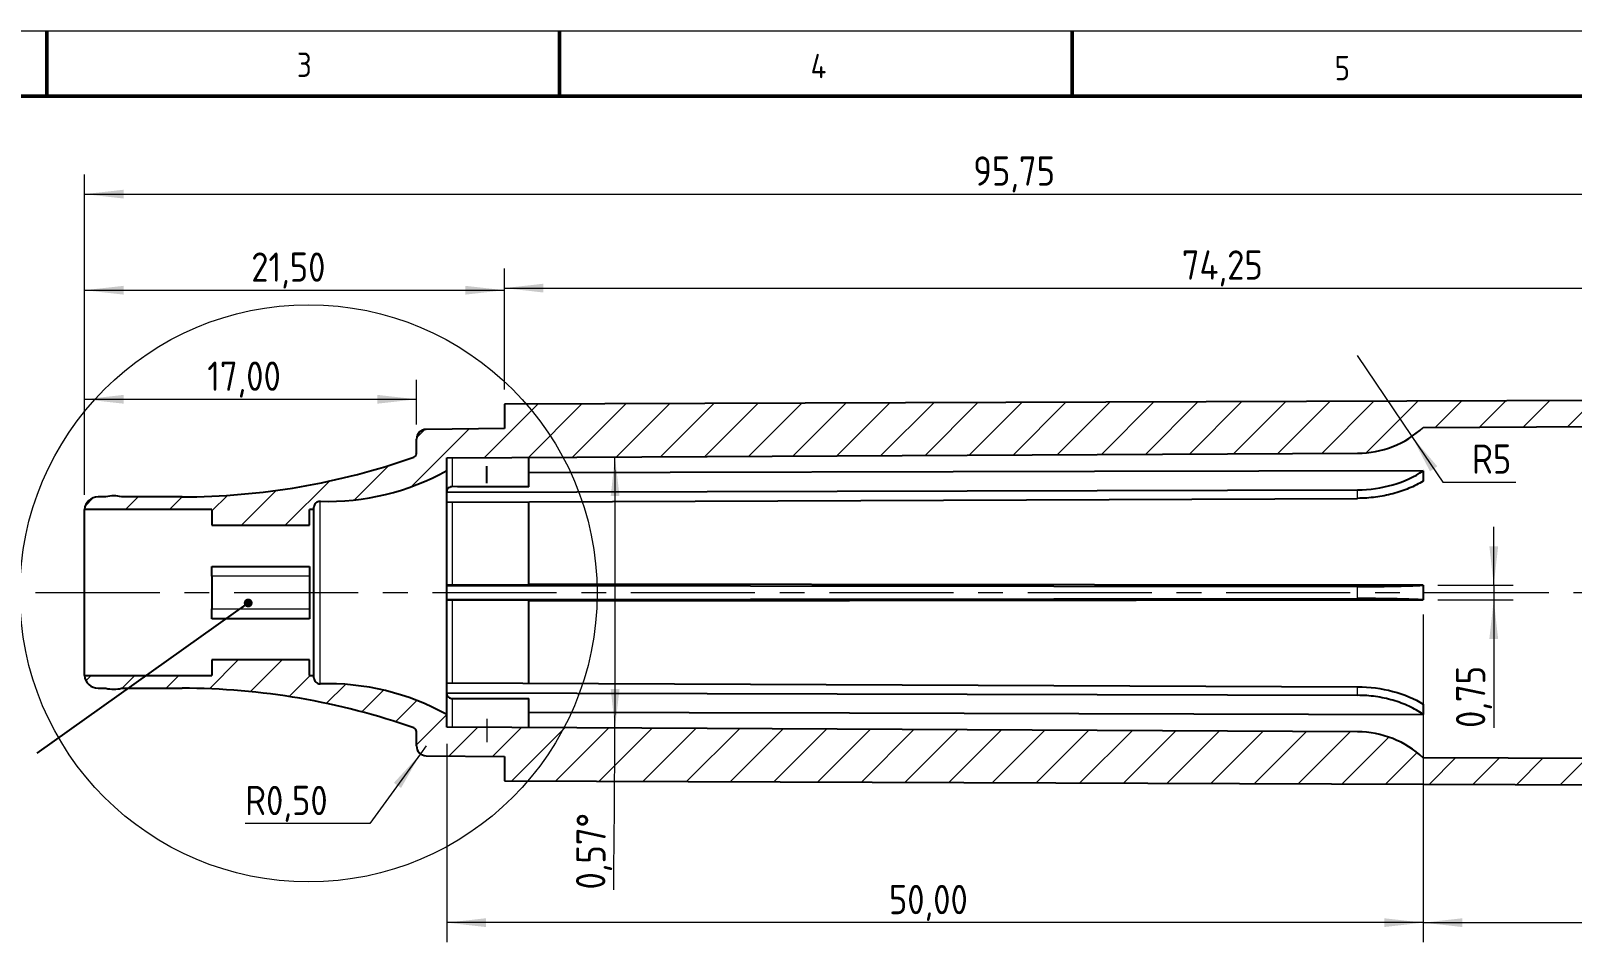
# Model space of a CAD drawing. Header units: millimetres. Extents: x 0 to 420, y 0 to 297.
# Drawn here: x 103.4 to 261.2, y 203.5 to 296.8 of the extents above; entities that cross this region are included whole.
import ezdxf

# ---------------------------------------------------------------- set-up
doc = ezdxf.new("R2010")
doc.units = ezdxf.units.MM
doc.linetypes.add('CENTERX2', pattern=[20.319999999999997, 12.7, -2.54, 2.54, -2.54])
doc.linetypes.add('HIDDEN', pattern=[1.905, 1.27, -0.635])
doc.styles.add('SLDTEXTSTYLE0', font='ISOCP', dxfattribs={"width": 0.96})
doc.dimstyles.new('SLDDIMSTYLE0', dxfattribs={"dimtxt": 0.18, "dimasz": 0.9, "dimexe": 0, "dimexo": 0.0625, "dimgap": 0, "dimtad": 0, "dimtih": 1, "dimtoh": 1, "dimdec": 0, "dimrnd": 1e-09, "dimzin": 0, "dimdsep": 46, "dimtxsty": 'Standard', "dimblk1": 'DOT', "dimblk2": 'DOT', "dimsah": 1, "dimcen": 0.09, "dimadec": 0, "dimazin": 0, "dimtfac": 0.9, "dimtdec": 0, "dimtofl": 0, "dimtmove": 0, "dimatfit": 3, "dimldrblk": 'DOT', "dimfxl": 0, "dimfrac": 2, "dimtolj": 1, "dimtzin": 0, "dimarcsym": 0})
doc.dimstyles.new('SLDDIMSTYLE3', dxfattribs={"dimtxt": 3, "dimasz": 4, "dimexe": 0, "dimexo": 0.0625, "dimgap": 0.75, "dimtad": 1, "dimlfac": 0.5, "dimrnd": 1e-09, "dimzin": 12, "dimdsep": 46, "dimtxsty": 'SLDTEXTSTYLE0', "dimsah": 1, "dimcen": 0.09, "dimadec": 0, "dimazin": 3, "dimtfac": 1, "dimtofl": 0, "dimtmove": 0, "dimatfit": 3, "dimfxl": 0, "dimfrac": 2, "dimtolj": 1, "dimtzin": 12, "dimarcsym": 0})
doc.dimstyles.new('SLDDIMSTYLE4', dxfattribs={"dimtxt": 3, "dimasz": 4, "dimexe": 0, "dimexo": 0.0625, "dimgap": 0.75, "dimtad": 1, "dimlfac": 0.5, "dimrnd": 1e-09, "dimdsep": 46, "dimtxsty": 'SLDTEXTSTYLE0', "dimsah": 1, "dimcen": 0.09, "dimadec": 0, "dimazin": 2, "dimtfac": 1, "dimtmove": 0, "dimatfit": 0, "dimfxl": 0, "dimfrac": 2, "dimtolj": 1, "dimtzin": 12, "dimarcsym": 0})
doc.dimstyles.new('SLDDIMSTYLE5', dxfattribs={"dimtxt": 3, "dimasz": 4, "dimexe": 0, "dimexo": 0.0625, "dimgap": 0.75, "dimtad": 0, "dimtih": 1, "dimtoh": 1, "dimdec": 0, "dimlfac": 0.5, "dimrnd": 1e-09, "dimzin": 12, "dimdsep": 46, "dimtxsty": 'SLDTEXTSTYLE0', "dimsah": 1, "dimcen": 0, "dimadec": 0, "dimazin": 3, "dimtfac": 1, "dimtofl": 0, "dimtmove": 0, "dimatfit": 3, "dimfxl": 0, "dimfrac": 2, "dimtolj": 1, "dimtzin": 12, "dimarcsym": 0})
doc.dimstyles.new('SLDDIMSTYLE6', dxfattribs={"dimtxt": 3, "dimasz": 4, "dimexe": 0, "dimexo": 0.0625, "dimgap": 0.75, "dimtad": 0, "dimtih": 1, "dimtoh": 1, "dimlfac": 0.5, "dimrnd": 1e-09, "dimdsep": 46, "dimtxsty": 'SLDTEXTSTYLE0', "dimsah": 1, "dimcen": 0, "dimadec": 0, "dimazin": 2, "dimtfac": 1, "dimtofl": 0, "dimtmove": 0, "dimatfit": 3, "dimfxl": 0, "dimfrac": 2, "dimtolj": 1, "dimtzin": 12, "dimarcsym": 0})
doc.dimstyles.new('SLDDIMSTYLE8', dxfattribs={"dimtxt": 3, "dimasz": 4, "dimexe": 0, "dimexo": 0.0625, "dimgap": 0.75, "dimtad": 1, "dimdec": 4, "dimlfac": 0.5, "dimdsep": 46, "dimtxsty": 'SLDTEXTSTYLE0', "dimsah": 1, "dimcen": 0.09, "dimazin": 2, "dimtfac": 1, "dimtofl": 0, "dimtmove": 0, "dimatfit": 3, "dimfxl": 0, "dimfrac": 2, "dimtolj": 1, "dimtzin": 12, "dimarcsym": 0})
pattern_1 = [(45, (0, 0), (-2.245064030267288, 2.245064030267288), [])]

# ---------------------------------------------------------------- blocks, each defined once
blk = doc.blocks.new('_Dot')
at = {"color": 0, "linetype": 'ByBlock', "lineweight": -2}
blk.add_line((-0.5, 0), (-1, 0), dxfattribs=at)
at = {"color": 0, "linetype": 'ByBlock', "const_width": 0.5}
blk.add_lwpolyline([(-0.25, 0, 1), (0.25, 0, 1)], format="xyb", close=True, dxfattribs=at)
blk = doc.blocks.new('_D')
at = {"color": 7, "linetype": 'Continuous', "lineweight": 0}
for p, q in [((108.8559113988544, 249.2622765174276), (108.8559113988544, 261.0588095682698)), ((142.8559113988544, 256.4723298556225), (142.8559113988544, 261.0588095682698)), ((108.8559113988544, 259.0588095682698), (142.8559113988544, 259.0588095682698))]:
    blk.add_line(p, q, dxfattribs=at)
at = {"color": 7, "linetype": 'Continuous', "lineweight": 18}
for points in [[(108.8559113988544, 259.0588095682698), (112.8559113988544, 258.6088095682698), (112.8559113988544, 259.5088095682698)], [(142.8559113988544, 259.0588095682698), (138.8559113988544, 259.5088095682698), (138.8559113988544, 258.6088095682698)]]:
    blk.add_solid(points, dxfattribs=at)
at = {"color": 7, "linetype": 'Continuous', "lineweight": 18, "insert": (121.4309114651646, 262.9260126711703), "char_height": 3, "attachment_point": 1, "style": 'SLDTEXTSTYLE0'}
blk.add_mtext('17,00', dxfattribs=at)
blk = doc.blocks.new('_D_1')
at = {"color": 7, "linetype": 'Continuous', "lineweight": 0}
for p, q in [((108.8559113988544, 249.2622765174276), (108.8559113988544, 272.2304607221157)), ((151.8559113988545, 260.0522765174276), (151.8559113988545, 272.2304607221157)), ((108.8559113988544, 270.2304607221157), (151.8559113988545, 270.2304607221157))]:
    blk.add_line(p, q, dxfattribs=at)
at = {"color": 7, "linetype": 'Continuous', "lineweight": 18}
for points in [[(108.8559113988544, 270.2304607221157), (112.8559113988544, 269.7804607221157), (112.8559113988544, 270.6804607221156)], [(151.8559113988545, 270.2304607221157), (147.8559113988545, 270.6804607221156), (147.8559113988545, 269.7804607221157)]]:
    blk.add_solid(points, dxfattribs=at)
at = {"color": 7, "linetype": 'Continuous', "lineweight": 18, "insert": (125.9309114651646, 274.0976638250162), "char_height": 3, "attachment_point": 1, "style": 'SLDTEXTSTYLE0'}
blk.add_mtext('21,50', dxfattribs=at)
blk = doc.blocks.new('_D_2')
at = {"color": 7, "linetype": 'Continuous', "lineweight": 0}
for p, q in [((253.1717143413628, 240.0087311808882), (253.1717143413625, 246.0087311808882)), ((247.4559113988544, 240.0087311808881), (255.1717143413628, 240.0087311808882)), ((253.1717143413628, 240.0087311808882), (253.1717143413628, 238.5158218539673)), ((247.4559113988544, 238.5158218539672), (255.1717143413628, 238.5158218539674)), ((253.1717143413628, 238.5158218539673), (253.1717143413633, 225.3927099135581))]:
    blk.add_line(p, q, dxfattribs=at)
at = {"color": 7, "linetype": 'Continuous', "lineweight": 18}
for points in [[(253.1717143413628, 240.0087311808882), (253.6217143413627, 244.0087311808882), (252.7217143413627, 244.0087311808882)], [(253.1717143413628, 238.5158218539673), (252.7217143413629, 234.5158218539673), (253.6217143413629, 234.5158218539673)]]:
    blk.add_solid(points, dxfattribs=at)
at = {"color": 7, "linetype": 'Continuous', "lineweight": 18, "insert": (249.3045112384627, 225.3927099135579), "char_height": 3, "attachment_point": 1, "rotation": 90.00000000000148, "style": 'SLDTEXTSTYLE0'}
blk.add_mtext('0,75', dxfattribs=at)
blk = doc.blocks.new('_D_3')
at = {"color": 7, "linetype": 'Continuous', "lineweight": 0}
for p, q in [((245.9559113988544, 237.0158218539672), (245.9559113988544, 203.4522765174276)), ((145.9559113988545, 223.7812947261471), (145.9559113988545, 203.4522765174276)), ((245.9559113988544, 205.4522765174276), (145.9559113988545, 205.4522765174276))]:
    blk.add_line(p, q, dxfattribs=at)
at = {"color": 7, "linetype": 'Continuous', "lineweight": 18}
for points in [[(145.9559113988545, 205.4522765174276), (149.9559113988545, 205.0022765174276), (149.9559113988545, 205.9022765174276)], [(245.9559113988544, 205.4522765174276), (241.9559113988544, 205.9022765174276), (241.9559113988544, 205.0022765174276)]]:
    blk.add_solid(points, dxfattribs=at)
at = {"color": 7, "linetype": 'Continuous', "lineweight": 18, "insert": (191.2309115091231, 209.3194796203281), "char_height": 3, "attachment_point": 1, "style": 'SLDTEXTSTYLE0'}
blk.add_mtext('50,00', dxfattribs=at)
blk = doc.blocks.new('_D_4')
at = {"color": 7, "linetype": 'Continuous', "lineweight": 0}
for p, q in [((239.17092500302, 263.5284765846672), (244.7773519043619, 255.2478982594589)), ((244.7773519043619, 255.2478982594589), (247.9443909407325, 250.5702461182383)), ((247.9443909407325, 250.5702461182383), (255.4443907470175, 250.5702461182383))]:
    blk.add_line(p, q, dxfattribs=at)
at = {"color": 7, "linetype": 'Continuous', "lineweight": 18}
blk.add_solid([(244.7773519043619, 255.2478982594589), (246.6472966402643, 251.6833777188153), (247.3925486895331, 252.187956139936)], dxfattribs=at)
at = {"color": 7, "linetype": 'Continuous', "lineweight": 18, "insert": (250.9443909407325, 254.4374492211389), "char_height": 3, "attachment_point": 1, "style": 'SLDTEXTSTYLE0'}
blk.add_mtext('R5', dxfattribs=at)
blk = doc.blocks.new('_D_5')
at = {"color": 7, "linetype": 'Continuous', "lineweight": 0}
for p, q in [((143.2669527928304, 222.7440599776514), (138.0601188969889, 215.5992937609347)), ((143.8559113988545, 223.5522231792327), (143.2669527928304, 222.7440599776514)), ((138.0601188969889, 215.5992937609347), (125.3101186958232, 215.5992937609347))]:
    blk.add_line(p, q, dxfattribs=at)
at = {"color": 7, "linetype": 'Continuous', "lineweight": 18}
blk.add_solid([(143.2669527928304, 222.7440599776514), (140.5474449280224, 219.7764385440369), (141.2747918094456, 219.2463757986152)], dxfattribs=at)
at = {"color": 7, "linetype": 'Continuous', "lineweight": 18, "insert": (125.3101186958232, 219.4664968638353), "char_height": 3, "attachment_point": 1, "style": 'SLDTEXTSTYLE0'}
blk.add_mtext('R0,50', dxfattribs=at)
blk = doc.blocks.new('_D_8')
at = {"color": 7, "linetype": 'Continuous', "lineweight": 0}
for p, q in [((151.8559113988545, 260.0522765174276), (151.8559113988545, 272.4462607221149)), ((300.355911398854, 260.5722765174277), (300.355911398854, 272.4462607221149)), ((151.8559113988545, 270.4462607221149), (300.355911398854, 270.4462607221149))]:
    blk.add_line(p, q, dxfattribs=at)
at = {"color": 7, "linetype": 'Continuous', "lineweight": 18}
for points in [[(151.8559113988545, 270.4462607221149), (155.8559113988545, 269.9962607221149), (155.8559113988545, 270.8962607221149)], [(300.355911398854, 270.4462607221149), (296.355911398854, 270.8962607221149), (296.355911398854, 269.9962607221149)]]:
    blk.add_solid(points, dxfattribs=at)
at = {"color": 7, "linetype": 'Continuous', "lineweight": 18, "insert": (221.2309112982715, 274.3134638250154), "char_height": 3, "attachment_point": 1, "style": 'SLDTEXTSTYLE0'}
blk.add_mtext('74,25', dxfattribs=at)
blk = doc.blocks.new('_D_9')
at = {"color": 7, "linetype": 'Continuous', "lineweight": 0}
for p, q in [((245.9559113988544, 226.3373716433759), (245.9559113988544, 203.4522765174276)), ((300.355911398854, 217.9522765174276), (300.355911398854, 203.4522765174276)), ((245.9559113988544, 205.4522765174276), (300.355911398854, 205.4522765174276))]:
    blk.add_line(p, q, dxfattribs=at)
at = {"color": 7, "linetype": 'Continuous', "lineweight": 18}
for points in [[(245.9559113988544, 205.4522765174276), (249.9559113988544, 205.0022765174276), (249.9559113988544, 205.9022765174276)], [(300.355911398854, 205.4522765174276), (296.355911398854, 205.9022765174276), (296.355911398854, 205.0022765174276)]]:
    blk.add_solid(points, dxfattribs=at)
at = {"color": 7, "linetype": 'Continuous', "lineweight": 18, "insert": (268.4309115091228, 209.3194796203281), "char_height": 3, "attachment_point": 1, "style": 'SLDTEXTSTYLE0'}
blk.add_mtext('27,20', dxfattribs=at)
blk = doc.blocks.new('_D_10')
at = {"color": 7, "linetype": 'Continuous', "lineweight": 18}
for start, end in [(359.7135234897237, 0.2864765102770737), (359.3720418413149, 359.7135234897237)]:
    blk.add_arc((-2614.044088596877, 239.262276517449), 2777.257413207321, start, end, dxfattribs=at)
for points in [[(163.1786095436851, 253.1483900081518), (162.7457329084301, 249.1465007269934), (163.6457246658409, 249.1503525567697)], [(163.1786095436851, 225.3761630267461), (163.6457246658409, 229.3742004781282), (162.7457329084301, 229.3780523079045)]]:
    blk.add_solid(points, dxfattribs=at)
at = {"color": 7, "linetype": 'Continuous', "lineweight": 18, "insert": (159.1832564591701, 208.8602904229112), "char_height": 3, "attachment_point": 1, "rotation": 89.46642557921373, "style": 'SLDTEXTSTYLE0'}
blk.add_mtext('0,57°', dxfattribs=at)
blk = doc.blocks.new('_D_11')
at = {"color": 7, "linetype": 'Continuous', "lineweight": 0}
for p, q in [((108.8559113988544, 249.2622765174276), (108.8559113988544, 282.0722765174277)), ((300.355911398854, 260.5722765174277), (300.355911398854, 282.0722765174277)), ((108.8559113988544, 280.0722765174277), (300.355911398854, 280.0722765174277))]:
    blk.add_line(p, q, dxfattribs=at)
at = {"color": 7, "linetype": 'Continuous', "lineweight": 18}
for points in [[(108.8559113988544, 280.0722765174277), (112.8559113988544, 279.6222765174277), (112.8559113988544, 280.5222765174277)], [(300.355911398854, 280.0722765174277), (296.355911398854, 280.5222765174277), (296.355911398854, 279.6222765174277)]]:
    blk.add_solid(points, dxfattribs=at)
at = {"color": 7, "linetype": 'Continuous', "lineweight": 18, "insert": (199.8746614033245, 283.9394796203282), "char_height": 3, "attachment_point": 1, "style": 'SLDTEXTSTYLE0'}
blk.add_mtext('95,75', dxfattribs=at)

msp = doc.modelspace()

# ---------------------------------------------------------------- hatches: boundary and pattern name
at = {"linetype": 'Continuous', "lineweight": 18}
h = msp.add_hatch(dxfattribs=at)
h.set_pattern_fill('ANSI31', style=0)
h.set_pattern_definition(pattern_1)
edge = h.paths.add_edge_path(flags=0)
edge.add_spline(control_points=[(287.3259113988544, 256.2622765174276), (287.9832260679106, 255.3242939062048), (289.1285967297982, 255.3242939062048), (289.7859113988544, 256.2622765174276)], knot_values=[0, 0, 0, 0, 0.5000000000000053, 0.5000000000000053, 0.5000000000000053, 0.5000000000000053], weights=[0.9999999999999978, 0.715925444299957, 0.715925444299957, 0.9999999999999978], degree=3, periodic=0)
edge.add_line((289.7859113988544, 256.2622765174276), (299.3559113988544, 256.2622765174277))
edge.add_line((299.3559113988544, 256.2622765174277), (299.3559113988544, 257.2022765174277))
edge.add_line((299.3559113988544, 257.2022765174277), (300.3559113988544, 257.2546842967107))
edge.add_line((300.3559113988544, 257.2546842967107), (300.355911398854, 259.0722765174277))
edge.add_line((300.355911398854, 259.0722765174277), (151.8559113988545, 258.5522765174276))
edge.add_line((151.8559113988545, 258.5522765174276), (151.8559113988546, 256.0550139126157))
edge.add_line((151.8559113988546, 256.0550139126157), (143.845583110282, 255.9722765174276))
edge.add_arc((143.8559113988545, 254.9723298556225), 1.000000000000005, 90.59177786628982, 180)
edge.add_line((142.8559113988544, 254.9723298556225), (142.8559113988544, 253.5095515904198))
edge.add_arc((142.4559113988545, 253.5095515904198), 0.3999999999999961, 289.4060321541443, 360, ccw=False)
edge.add_arc((118.7856781219491, 320.7022420903313), 71.64000000000001, 270.05617072854056, 289.4060321541434, ccw=False)
edge.add_line((118.8559113988544, 249.0622765174276), (112.6559113988544, 249.0622765174276))
edge.add_arc((111.8559113988544, 245.9122765174276), 3.25000000000002, 75.74996730219648, 104.2500326978035)
edge.add_line((111.0559113988544, 249.0622765174276), (110.2523354032313, 249.0622765174276))
edge.add_arc((110.2523354032313, 247.6622765174276), 1.399999999999999, 90, 175.9039562418468)
edge.add_line((108.8559113988544, 247.7622765174276), (121.8959113988544, 247.7622765174276))
edge.add_line((121.8959113988544, 247.7622765174276), (121.8959113988544, 246.1622765174276))
edge.add_line((121.8959113988544, 246.1622765174276), (131.8959113988544, 246.1622765174276))
edge.add_line((131.8959113988544, 246.1622765174276), (131.8959113988544, 247.7622765174276))
edge.add_line((131.8959113988544, 247.7622765174276), (132.3559113988544, 247.7622765174276))
edge.add_line((132.3559113988544, 247.7622765174276), (132.3559113988544, 248.012590690485))
edge.add_arc((132.9559113988544, 248.012590690485), 0.5999999999999996, 88.1457622157015, 180, ccw=False)
edge.add_arc((133.7842481841187, 273.5991859733705), 25, 268.1457622157045, 299.1348348222979)
edge.add_line((145.9559113988545, 251.7622765174276), (145.9559113988545, 253.0622765174276))
edge.add_line((145.9559113988545, 253.0622765174276), (239.2209243780317, 253.5286015823235))
edge.add_arc((239.17092500302, 263.5284765846672), 10, 270.2864765102779, 312.7264325538239)
edge.add_line((245.9559113988544, 256.1824600036662), (263.3559113988545, 256.2622765174277))
edge.add_line((263.3559113988545, 256.2622765174277), (275.0859113988544, 256.2622765174277))
edge.add_spline(control_points=[(275.0859113988545, 256.2622765174276), (275.7432260679107, 255.3242939062048), (276.8885967297983, 255.3242939062048), (277.5459113988545, 256.2622765174276)], knot_values=[0, 0, 0, 0, 0.5000000000000053, 0.5000000000000053, 0.5000000000000053, 0.5000000000000053], weights=[0.9999999999999982, 0.7159254442999572, 0.7159254442999572, 0.9999999999999982], degree=3, periodic=0)
edge.add_line((277.5459113988544, 256.2622765174276), (279.1659113988544, 256.2622765174277))
edge.add_spline(control_points=[(279.1659113988545, 256.2622765174276), (279.8232260679106, 255.3242939062048), (280.9685967297983, 255.3242939062048), (281.6259113988544, 256.2622765174276)], knot_values=[0, 0, 0, 0, 0.5000000000000053, 0.5000000000000053, 0.5000000000000053, 0.5000000000000053], weights=[0.9999999999999982, 0.7159254442999572, 0.7159254442999572, 0.9999999999999982], degree=3, periodic=0)
edge.add_line((281.6259113988544, 256.2622765174276), (283.2459113988544, 256.2622765174277))
edge.add_spline(control_points=[(283.2459113988544, 256.2622765174276), (283.9032260679106, 255.3242939062048), (285.0485967297982, 255.3242939062048), (285.7059113988544, 256.2622765174276)], knot_values=[0, 0, 0, 0, 0.5000000000000053, 0.5000000000000053, 0.5000000000000053, 0.5000000000000053], weights=[0.9999999999999978, 0.715925444299957, 0.715925444299957, 0.9999999999999978], degree=3, periodic=0)
edge.add_line((285.7059113988544, 256.2622765174276), (287.3259113988544, 256.2622765174277))
h = msp.add_hatch(dxfattribs=at)
h.set_pattern_fill('ANSI31', style=0)
h.set_pattern_definition(pattern_1)
edge = h.paths.add_edge_path(flags=0)
edge.add_arc((290.5959113988544, 221.4003233924276), 1.501953125000014, 35.02180694029953, 144.9781930596992)
edge.add_line((289.3659113988544, 222.2622765174276), (287.7459113988544, 222.2622765174276))
edge.add_spline(control_points=[(287.7459113988544, 222.2622765174276), (287.0885967297982, 223.2002591286504), (285.9432260679106, 223.2002591286504), (285.2859113988545, 222.2622765174276)], knot_values=[0, 0, 0, 0, 0.5000000000000053, 0.5000000000000053, 0.5000000000000053, 0.5000000000000053], weights=[1.000000000000004, 0.715925444299961, 0.715925444299961, 1.000000000000004], degree=3, periodic=0)
edge.add_line((285.2859113988544, 222.2622765174276), (283.6659113988545, 222.2622765174276))
edge.add_spline(control_points=[(283.6659113988545, 222.2622765174276), (283.0085967297982, 223.2002591286504), (281.8632260679107, 223.2002591286504), (281.2059113988544, 222.2622765174276)], knot_values=[0, 0, 0, 0, 0.5000000000000053, 0.5000000000000053, 0.5000000000000053, 0.5000000000000053], weights=[1.000000000000004, 0.715925444299961, 0.715925444299961, 1.000000000000004], degree=3, periodic=0)
edge.add_line((281.2059113988544, 222.2622765174276), (279.5859113988544, 222.2622765174276))
edge.add_spline(control_points=[(279.5859113988544, 222.2622765174276), (278.9285967297982, 223.2002591286504), (277.7832260679107, 223.2002591286504), (277.1259113988543, 222.2622765174276)], knot_values=[0, 0, 0, 0, 0.5000000000000053, 0.5000000000000053, 0.5000000000000053, 0.5000000000000053], weights=[1.000000000000004, 0.715925444299961, 0.715925444299961, 1.000000000000004], degree=3, periodic=0)
edge.add_line((277.1259113988544, 222.2622765174276), (275.5059113988544, 222.2622765174276))
edge.add_arc((274.2759113988544, 221.4003233924276), 1.501953125000016, 35.02180694029953, 144.9781930597005)
edge.add_line((273.0459113988544, 222.2622765174276), (263.3559113988545, 222.2622765174276))
edge.add_line((263.3559113988545, 222.2622765174276), (245.9559113988544, 222.3420930311891))
edge.add_arc((239.17092500302, 214.996076450188), 10, 47.27356744617691, 89.71352348972299)
edge.add_line((239.2209243780317, 224.9959514525317), (145.9559113988545, 225.4622765174276))
edge.add_line((145.9559113988545, 225.4622765174276), (145.9559113988545, 226.7622765174276))
edge.add_arc((133.7842481841187, 204.9253670614848), 25, 60.8651651777028, 91.85423778429633)
edge.add_arc((132.9559113988544, 230.5119623443703), 0.5999999999999996, 180, 271.85423778429765, ccw=False)
edge.add_line((132.3559113988544, 230.5119623443703), (132.3559113988544, 230.7622765174276))
edge.add_line((132.3559113988544, 230.7622765174276), (131.8959113988544, 230.7622765174276))
edge.add_line((131.8959113988544, 230.7622765174276), (131.8959113988544, 232.3622765174276))
edge.add_line((131.8959113988544, 232.3622765174276), (121.8959113988544, 232.3622765174276))
edge.add_line((121.8959113988544, 232.3622765174276), (121.8959113988544, 230.7622765174276))
edge.add_line((121.8959113988544, 230.7622765174276), (108.8559113988544, 230.7622765174276))
edge.add_arc((110.2523354032313, 230.8622765174276), 1.399999999999999, 184.0960437581541, 270.0000000000008)
edge.add_line((110.2523354032313, 229.4622765174276), (111.0559113988544, 229.4622765174276))
edge.add_arc((111.8559113988544, 232.6122765174276), 3.25000000000002, 255.7499673021973, 284.2500326978043)
edge.add_line((112.6559113988544, 229.4622765174276), (118.8559113988544, 229.4622765174276))
edge.add_arc((118.7856781219491, 157.822310944524), 71.64000000000001, 70.59396784585567, 89.94382927145858, ccw=False)
edge.add_arc((142.4559113988545, 225.0150014444354), 0.3999999999999961, -7.958078640513122e-13, 70.59396784585618, ccw=False)
edge.add_line((142.8559113988544, 225.0150014444354), (142.8559113988544, 223.5522231792327))
edge.add_arc((143.8559113988545, 223.5522231792327), 1.000000000000005, 180, 269.408222133711)
edge.add_line((143.845583110282, 222.5522765174276), (151.8559113988546, 222.4695391222396))
edge.add_line((151.8559113988546, 222.4695391222396), (151.8559113988545, 219.9722765174277))
edge.add_line((151.8559113988545, 219.9722765174277), (300.355911398854, 219.4522765174276))
edge.add_line((300.355911398854, 219.4522765174276), (300.3559113988544, 221.2698687381445))
edge.add_line((300.3559113988544, 221.2698687381445), (299.3559113988544, 221.3222765174276))
edge.add_line((299.3559113988544, 221.3222765174276), (299.3559113988544, 222.2622765174276))
edge.add_line((299.3559113988544, 222.2622765174276), (291.8259113988544, 222.2622765174276))

# ---------------------------------------------------------------- linework, layer by layer
at = {"color": 7, "linetype": 'Continuous', "lineweight": 18}
for p, q in [((0.2, 296.8), (419.8, 296.8)), ((150.0559113988544, 226.318132725198), (150.0559113988544, 224.3639722261397))]:
    msp.add_line(p, q, dxfattribs=at)
at = {"color": 7, "linetype": 'Continuous', "lineweight": 50}
for p, q in [((105, 296.8), (105, 290.1)), ((157.5000000000001, 290.1), (157.5000000000001, 296.8)), ((210, 296.8), (210.0000000000001, 290.1)), ((413.0000000000001, 290.0999999999999), (25.00000000000001, 290.1))]:
    msp.add_line(p, q, dxfattribs=at)
at = {"color": 7, "linetype": 'Continuous', "lineweight": 25}
for p, q in [((300.355911398854, 259.0722765174277), (151.8559113988545, 258.5522765174276)), ((151.8559113988545, 258.5522765174276), (151.8559113988546, 256.0550139126157)), ((151.8559113988546, 256.0550139126157), (143.845583110282, 255.9722765174276)), ((245.9559113988544, 256.1824600036662), (263.3559113988545, 256.2622765174277)), ((245.9559113988544, 256.1824600036662), (245.9559113988544, 256.1659866025947)), ((142.8559113988544, 253.5095515904198), (142.8559113988544, 254.9723298556225)), ((145.9559113988545, 253.0622765174276), (239.2209243780317, 253.5286015823235)), ((145.9559113988545, 251.7622765174276), (145.9559113988545, 253.0622765174276)), ((154.3559113988545, 250.1023838302452), (154.3559113988545, 253.1042765174276)), ((145.9559113988545, 226.7622765174276), (145.9559113988545, 251.7622765174276)), ((150.055911398862, 250.4520494072745), (150.0559113988584, 252.2064203096572)), ((245.9559113988544, 251.7428277002419), (245.9559113988544, 250.6871813914795)), ((145.9559113988545, 249.5294669802563), (239.2294829157068, 249.786689042464)), ((111.0559113988544, 249.0622765174276), (110.2523354032313, 249.0622765174276)), ((118.8559113988544, 249.0622765174276), (112.6559113988544, 249.0622765174276)), ((132.3559113988544, 247.7622765174276), (132.3559113988544, 248.012590690485)), ((145.9559113988545, 248.5112332153477), (239.2294829157068, 248.9135549023905)), ((154.3559113988545, 240.0117527908865), (154.3559113988545, 248.5474653668157)), ((121.8959113988544, 247.7622765174276), (108.8559113988544, 247.7622765174276)), ((108.8559113988544, 230.7622765174276), (108.8559113988544, 247.7622765174276)), ((121.8959113988544, 247.7622765174276), (121.8959113988544, 246.1622765174276)), ((132.3559113988544, 247.7622765174276), (131.8959113988544, 247.7622765174276)), ((131.8959113988544, 246.1622765174276), (131.8959113988544, 247.7622765174276)), ((132.3559113988544, 230.7622765174276), (132.3559113988544, 247.7622765174276)), ((121.8959113988544, 246.1622765174276), (131.8959113988544, 246.1622765174276)), ((121.8959113988544, 241.9422765174276), (131.8959113988544, 241.9422765174276)), ((121.8959113988544, 240.9422765174276), (121.8959113988544, 241.9422765174276)), ((131.8959113988544, 241.9422765174276), (131.8959113988544, 240.9422765174276)), ((121.8959113988544, 240.9422765174276), (121.8959113988544, 237.5822765174276)), ((131.8959113988544, 240.9422765174276), (131.8959113988544, 237.5822765174276)), ((145.9559113988545, 239.9822765174276), (239.2294829157068, 239.8796755887591)), ((245.9559113988544, 240.008731180888), (245.9559113988544, 238.5158218539672)), ((145.9559113988545, 238.5422765174276), (239.2294829157068, 238.6448774460962)), ((154.3559113988545, 229.9770876680397), (154.3559113988545, 238.5128002439688)), ((121.8959113988544, 236.5822765174276), (121.8959113988544, 237.5822765174276)), ((131.8959113988544, 237.5822765174276), (131.8959113988544, 236.5822765174276)), ((131.8959113988544, 236.5822765174276), (121.8959113988544, 236.5822765174276)), ((121.8959113988544, 232.3622765174276), (121.8959113988544, 230.7622765174276)), ((131.8959113988544, 232.3622765174276), (121.8959113988544, 232.3622765174276)), ((131.8959113988544, 230.7622765174276), (131.8959113988544, 232.3622765174276)), ((108.8559113988544, 230.7622765174276), (121.8959113988544, 230.7622765174276)), ((131.8959113988544, 230.7622765174276), (132.3559113988544, 230.7622765174276)), ((132.3559113988544, 230.5119623443703), (132.3559113988544, 230.7622765174276)), ((110.2523354032313, 229.4622765174276), (111.0559113988544, 229.4622765174276)), ((112.6559113988544, 229.4622765174276), (118.8559113988544, 229.4622765174276)), ((145.9559113988545, 230.0133198195077), (239.2294829157068, 229.6109981324649)), ((145.9559113988545, 228.9950860545991), (239.2294829157067, 228.7378639923913)), ((154.3559113988545, 225.4202765174276), (154.3559113988545, 228.4221692046102)), ((245.9559113988544, 227.8373716433759), (245.9559113988544, 226.7817253346135)), ((145.9559113988545, 225.4622765174276), (145.9559113988545, 226.7622765174276)), ((142.8559113988544, 223.5522231792327), (142.8559113988544, 225.0150014444354)), ((239.2209243780317, 224.9959514525317), (145.9559113988545, 225.4622765174276)), ((143.845583110282, 222.5522765174276), (151.8559113988546, 222.4695391222396)), ((151.8559113988546, 222.4695391222396), (151.8559113988545, 219.9722765174277)), ((245.9559113988544, 222.3585664322606), (245.9559113988544, 222.3420930311891)), ((263.3559113988545, 222.2622765174276), (245.9559113988544, 222.3420930311891)), ((151.8559113988545, 219.9722765174277), (300.355911398854, 219.4522765174276))]:
    msp.add_line(p, q, dxfattribs=at)
at = {"color": 8, "linetype": 'Continuous', "lineweight": 18}
for p, q in [((146.5559113988545, 250.1094879126106), (146.5559113988545, 253.0652765174276)), ((132.9753255422591, 229.9122765174276), (132.9753255422591, 248.6122765174276)), ((146.5559113988545, 240.0223479502003), (146.5559113988545, 248.5138212261668)), ((131.8959113988544, 240.9422765174276), (121.8959113988544, 240.9422765174276)), ((146.5559113988545, 230.0107318086885), (146.5559113988545, 238.5022050846549)), ((121.8959113988544, 237.5822765174276), (131.8959113988544, 237.5822765174276)), ((146.5559113988545, 225.4592765174276), (146.5559113988545, 228.4150651222448))]:
    msp.add_line(p, q, dxfattribs=at)
at = {"color": 7, "linetype": 'CENTERX2', "lineweight": 18}
msp.add_line((103.8559113988544, 239.2622765174276), (300.6428260846324, 239.2622765174276), dxfattribs=at)
at = {"color": 7, "linetype": 'HIDDEN', "lineweight": 18}
msp.add_line((150.0559113988544, 224.3639722261397), (150.0559113988544, 223.9492232621151), dxfattribs=at)
at = {"color": 7, "linetype": 'Continuous', "lineweight": 25, "flags": 128}
for points in [[(245.9559113988545, 251.7428277002419), (212.2710436823375, 251.6588886817578), (154.3559113988545, 251.5143596274915)], [(245.9559113988545, 240.008731180888), (212.2710436823375, 240.0464151413991), (154.3559113988545, 240.111191152034)], [(154.3559113988545, 238.4133618828212), (187.2044488594807, 238.4500994587439), (245.9559113988544, 238.5158218539672)], [(154.3559113988545, 227.0101934073639), (187.2044488594807, 226.9281855810244), (245.9559113988544, 226.7817253346135)]]:
    msp.add_lwpolyline(points, dxfattribs=at)
at = {"color": 7, "linetype": 'Continuous', "lineweight": 18}
msp.add_circle((131.7978106333929, 239.180306550021), 29.55726449405984, dxfattribs=at)
at = {"color": 7, "linetype": 'Continuous', "lineweight": 25}
for centre, radius, start, end in [((143.8559113988545, 254.9723298556225), 1.000000000000028, 90.59177786628982, 179.9999999999944), ((239.17092500302, 263.5284765846672), 10.00000000000001, 270.2864765102779, 312.7264325538239), ((118.7856781219491, 320.7022420903313), 71.64000000000001, 270.0561707285414, 289.4060321541443), ((142.4559113988545, 253.5095515904198), 0.3999999999999773, 289.4060321541451, 1.272221872585479e-13), ((133.7842481841187, 273.5991859733705), 25, 268.1457622157045, 299.1348348222979), ((110.2523354032313, 247.6622765174276), 1.400000000000006, 90, 175.9039562418468), ((111.8559113988544, 245.9122765174276), 3.250000000000004, 75.74996730219648, 104.2500326978035), ((132.9559113988544, 248.012590690485), 0.6000000000000186, 88.14576221570232, 179.9999999999999), ((110.2523354032313, 230.8622765174276), 1.400000000000006, 184.0960437581541, 270.0000000000008), ((132.9559113988544, 230.5119623443703), 0.6000000000000186, 179.9999999999999, 271.8542377842985), ((111.8559113988544, 232.6122765174276), 3.250000000000004, 255.7499673021973, 284.2500326978043), ((118.7856781219491, 157.822310944524), 71.64000000000001, 70.59396784585657, 89.94382927145944), ((133.7842481841187, 204.9253670614848), 24.99999999999999, 60.8651651777028, 91.85423778429633), ((142.4559113988545, 225.0150014444354), 0.4000000000000009, 1.272221872585479e-13, 70.59396784585705), ((239.17092500302, 214.996076450188), 10.00000000000001, 47.27356744617691, 89.71352348972299), ((143.8559113988545, 223.5522231792327), 1.000000000000028, 179.9999999999944, 269.408222133711)]:
    msp.add_arc(centre, radius, start, end, dxfattribs=at)
for centre, major_axis, ratio, start_param, end_param in [((143.5864092397246, 239.2622765174276), (10733.93446401775, -9.769316834399008), 0.001010804146503407, 1.569793933018778, 1.570520600560405), ((143.5864092397246, 239.2622765174276), (10733.93446402192, -14.57999128129933), 7.118578503866147e-05, 1.56979310974397, 1.570519777285597), ((143.5864092397276, 239.2622765174276), (10733.93446402256, 14.5799912813003), 7.118578503865721e-05, 4.712665529893989, 4.713392197435616), ((143.5864092397276, 239.2622765174276), (10733.93446401766, 9.769316834399122), 0.001010804146503405, 4.712664706619181, 4.713391374160808)]:
    msp.add_ellipse(centre, major_axis=major_axis, ratio=ratio, start_param=start_param, end_param=end_param, dxfattribs=at)
for points, knots in [([(239.2294829157068, 249.786689042464), (240.4757407906622, 249.7901258683025), (241.6787128465636, 249.9608850399619), (243.9983794070952, 250.6359112753757), (245.0375247350765, 251.1177054672758), (245.9559113988544, 251.7428277002419)], [0, 0, 0, 0, 0.5, 0.5, 1, 1, 1, 1]), ([(146.5559113988545, 250.1094879126106), (146.3973191168803, 250.1096322970114), (146.2422020502472, 250.0613921647675), (146.0207948360091, 249.8969405549123), (145.9559113988542, 249.7805099983418), (145.9559113988545, 249.6641472365616)], [0, 0, 0, 0, 0.5, 0.5, 1, 1, 1, 1]), ([(245.9559113988544, 250.6871813914795), (245.4979163560858, 250.4056462430401), (245.0085201123115, 250.1565847223088), (243.9693844519796, 249.7208657184281), (243.4150338816326, 249.5330499144434), (242.2636777553038, 249.2291884125444), (241.6745920446423, 249.1145288478039), (240.4702368211118, 248.9579966384687), (239.850974678166, 248.9162356147327), (239.2294829157068, 248.9135549023905)], [0, 0, 0, 0, 0.25, 0.25, 0.5, 0.5, 0.75, 0.75, 1, 1, 1, 1]), ([(146.5559113988545, 240.0223479502003), (146.3973191168803, 240.0225633705207), (146.2422020502472, 240.0193668147685), (146.0207948360091, 240.0080718620466), (145.9559113988542, 239.9999562158648), (145.9559113988545, 239.9917613711992)], [0, 0, 0, 0, 0.5, 0.5, 1, 1, 1, 1]), ([(239.2294829157068, 239.8796755887591), (240.4757407906622, 239.8783047050967), (241.6787128465636, 239.8887735145966), (243.9983794070952, 239.9333100802305), (245.0375247350765, 239.9658955499948), (245.9559113988544, 240.008731180888)], [0, 0, 0, 0, 0.5, 0.5, 1, 1, 1, 1]), ([(145.9559113988545, 238.532791663656), (145.9559113988545, 238.524537340111), (146.0207121845223, 238.5164837050459), (146.2424078007384, 238.5051774089651), (146.3974806822388, 238.5019898837927), (146.5559113988534, 238.5022050846543)], [0, 0, 0, 0, 0.5, 0.5, 1, 1, 1, 1]), ([(245.9559113988544, 238.5158218539672), (245.4979163560859, 238.5371837784993), (245.0085201123115, 238.5559606477219), (243.9693844519797, 238.5885467277907), (243.4150338816326, 238.6024399086124), (242.2636777553038, 238.6245514705876), (241.6745920446423, 238.6326728192634), (240.4702368211119, 238.6431848621316), (239.850974678166, 238.6455610870348), (239.2294829157068, 238.6448774460962)], [0, 0, 0, 0, 0.2500000000000003, 0.2500000000000003, 0.5000000000000001, 0.5000000000000001, 0.75, 0.75, 1, 1, 1, 1]), ([(239.2294829157068, 229.6109981324649), (240.4757407906622, 229.6056225843585), (241.6787128465636, 229.4496685450759), (243.9983794070952, 228.8376265248031), (245.0375247350765, 228.4019151461799), (245.9559113988544, 227.8373716433759)], [0, 0, 0, 0, 0.5, 0.5, 1, 1, 1, 1]), ([(145.9559113988545, 228.8604057982928), (145.9559113988545, 228.7431984656938), (146.0207121845223, 228.6276499553666), (146.2424078007384, 228.4630319753831), (146.3974806822388, 228.4149208849269), (146.5559113988534, 228.4150651222364)], [0, 0, 0, 0, 0.5, 0.5, 1, 1, 1, 1]), ([(245.9559113988544, 226.7817253346135), (245.4979163560858, 227.0934708064447), (245.0085201123115, 227.3690868302894), (243.9693844519796, 227.850889510548), (243.4150338816325, 228.0583532392752), (242.2636777553038, 228.3934852120048), (241.6745920446422, 228.5196300981874), (240.4702368211119, 228.691028581115), (239.850974678166, 228.7361500943365), (239.2294829157068, 228.7378639923913)], [0, 0, 0, 0, 0.25, 0.25, 0.5, 0.5, 0.75, 0.75, 1, 1, 1, 1])]:
    msp.add_open_spline(points, degree=3, knots=knots, dxfattribs=at)
at = {"color": 8, "linetype": 'Continuous', "lineweight": 18}
for points, knots in [([(239.2294829157068, 248.9135549023905), (239.2265137348655, 248.9891961482447), (239.2243186570799, 249.0648572893626), (239.22289510849, 249.1405264339267), (239.2188437342094, 249.3558784270508), (239.2210327209043, 249.5713566962857), (239.2294829157068, 249.786689042464)], [0, 0, 0, 0, 0.0001605433738767243, 0.0001605433738767243, 0.0001605433738767243, 0.0006175289583855817, 0.0006175289583855817, 0.0006175289583855817, 0.0006175289583855817]), ([(239.2294829157068, 238.6448774460962), (239.2265137348655, 238.7518651677621), (239.2243186570798, 238.8588771550647), (239.22289510849, 238.9658966033033), (239.2188437342094, 239.2704705695349), (239.2210327209043, 239.5751919153502), (239.2294829157067, 239.8796755887591)], [2.710505431213761e-19, 2.710505431213761e-19, 2.710505431213761e-19, 2.710505431213761e-19, 0.0001605433738767028, 0.0001605433738767028, 0.0001605433738767028, 0.000617528958385582, 0.000617528958385582, 0.000617528958385582, 0.000617528958385582]), ([(239.2294829157067, 228.7378639923913), (239.2265137348655, 228.8135262335246), (239.2243186570798, 228.8892028961864), (239.22289510849, 228.9648821067591), (239.2188437342094, 229.1802627474254), (239.2210327209043, 229.395725538187), (239.2294829157068, 229.6109981324649)], [0, 0, 0, 0, 0.0001605433738766986, 0.0001605433738766986, 0.0001605433738766986, 0.000617528958385582, 0.000617528958385582, 0.000617528958385582, 0.000617528958385582])]:
    msp.add_open_spline(points, degree=3, knots=knots, dxfattribs=at)

# ---------------------------------------------------------------- texts
at = {"color": 7, "linetype": 'Continuous', "lineweight": 0, "char_height": 2.5, "attachment_point": 1, "style": 'SLDTEXTSTYLE0'}
for s, insert in [('3', (130.6104150566275, 294.5709494942711)), ('4', (183.2156776122631, 294.4376509055485)), ('5', (236.8797375465663, 294.234864644465))]:
    msp.add_mtext(s, dxfattribs=dict(at, insert=insert))

# ---------------------------------------------------------------- dimensions: what is measured, and where the dimension line sits
at = {"color": 7, "linetype": 'Continuous', "lineweight": 18}
for base, p1, p2, picture, middle in [((300.355911398854, 280.0722765174277), (108.8559113988544, 247.7622765174276), (300.355911398854, 259.0722765174277), '_D_11', (204.6059113988542, 280.0722765174277)), ((151.8559113988545, 270.2304607221157), (108.8559113988544, 247.7622765174276), (151.8559113988545, 258.5522765174276), '_D_1', (130.3559113988544, 270.2304607221157)), ((300.355911398854, 270.4462607221149), (151.8559113988545, 258.5522765174276), (300.355911398854, 259.0722765174277), '_D_8', (226.1059113988542, 270.4462607221149)), ((142.8559113988544, 259.0588095682698), (108.8559113988544, 247.7622765174276), (142.8559113988544, 254.9723298556225), '_D', (125.8559113988544, 259.0588095682698)), ((145.9559113988545, 205.4522765174276), (245.9559113988544, 238.5158218539672), (145.9559113988545, 225.2812947261471), '_D_3', (195.9559113988545, 205.4522765174276)), ((300.355911398854, 205.4522765174276), (245.9559113988544, 227.8373716433759), (300.355911398854, 219.4522765174276), '_D_9', (273.1559113988542, 205.4522765174276))]:
    dim = msp.add_linear_dim(base=base, p1=p1, p2=p2, dimstyle='SLDDIMSTYLE3', dxfattribs=at)
    dim.commit()
    dim.dimension.update_dxf_attribs({"geometry": picture, "text_midpoint": middle, "dimtype": 160})
for center, mpoint, dimstyle, picture, middle in [((239.17092500302, 263.5284765846672), (244.7773519043619, 255.2478982594589), 'SLDDIMSTYLE5', '_D_4', (253.194390843875, 252.7139960854558)), ((143.8559113988545, 223.5522231792327), (143.2669527928304, 222.7440599776514), 'SLDDIMSTYLE6', '_D_5', (130.185118796406, 217.7430437281522))]:
    dim = msp.add_radius_dim(center=center, mpoint=mpoint, dimstyle=dimstyle, dxfattribs=at)
    dim.commit()
    dim.dimension.update_dxf_attribs({"geometry": picture, "text_midpoint": middle, "dimtype": 164})
dim = msp.add_angular_dim_2l(base=(163.213324610444, 239.2622765174489), line1=((145.9559113988545, 225.4622765174276), (239.2209243780317, 224.9959514525317)), line2=((239.2209243780317, 253.5286015823235), (145.9559113988545, 253.0622765174276)), dimstyle='SLDDIMSTYLE8', dxfattribs=at)
dim.commit()
dim.dimension.update_dxf_attribs({"geometry": '_D_10', "text_midpoint": (163.0928965370053, 213.3990784067919), "dimtype": 162})
dim = msp.add_linear_dim(base=(253.1717143413629, 238.5158218539673), p1=(245.9559113988544, 240.008731180888), p2=(245.9559113988544, 238.5158218539672), angle=90.0000000000002, dimstyle='SLDDIMSTYLE4', dxfattribs=at)
dim.commit()
dim.dimension.update_dxf_attribs({"geometry": '_D_2', "text_midpoint": (253.171714341363, 229.0677097243133), "dimtype": 160})

# ---------------------------------------------------------------- leaders
at = {"color": 7, "linetype": 'Continuous', "lineweight": 0}
msp.add_leader([(125.6200151950403, 238.1958918669147), (103.9648505818061, 222.8282870268111)], dimstyle='SLDDIMSTYLE0', dxfattribs=at)

doc.saveas('drawing.dxf')
